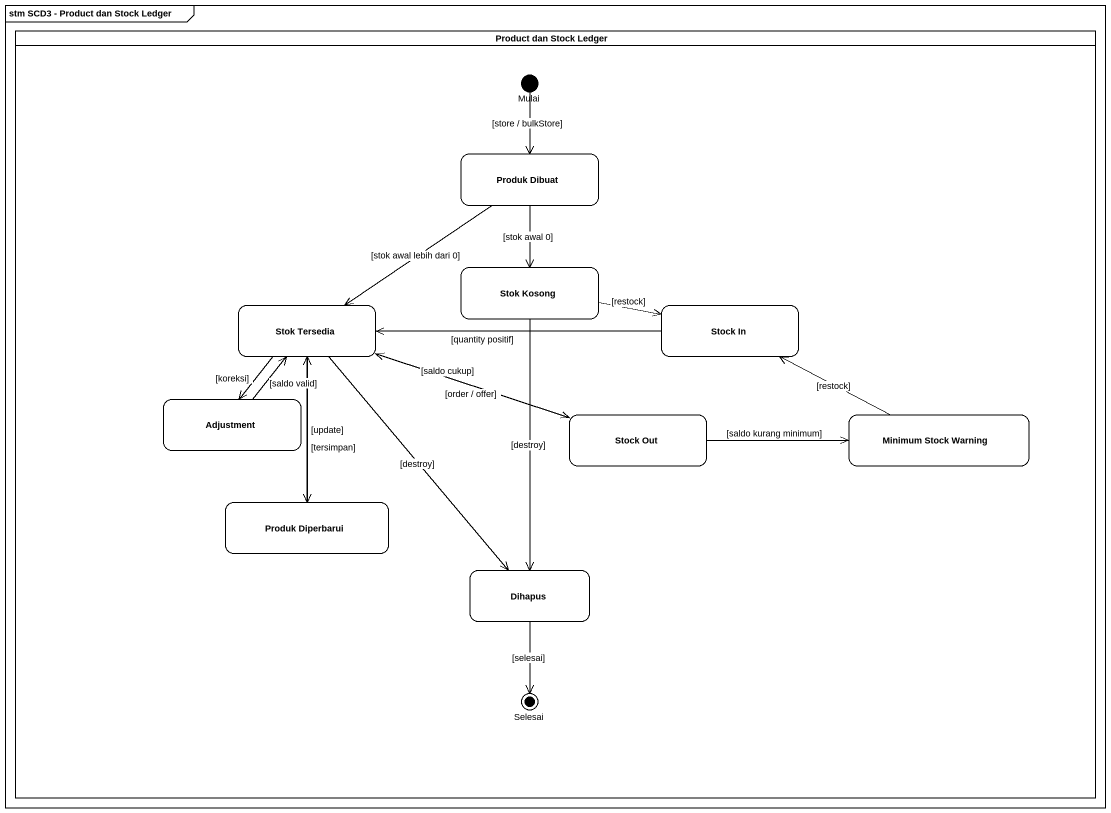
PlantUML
@startuml
mainframe stm SCD3 - Product dan Stock Ledger
hide empty description
state "Product dan Stock Ledger" as Product_dan_Stock_Ledger <<partition>> {
  state Mulai <<start>>
  state "Produk Dibuat" as Produk_Dibuat
  state "Stok Kosong" as Stok_Kosong
  state "Stok Tersedia" as Stok_Tersedia
  state "Stock In" as Stock_In
  state Adjustment
  state "Stock Out" as Stock_Out
  state "Minimum Stock Warning" as Minimum_Stock_Warning
  state "Produk Diperbarui" as Produk_Diperbarui
  state Dihapus
  state Selesai <<end>>
}
Mulai --> Produk_Dibuat : [store / bulkStore]
Produk_Dibuat --> Stok_Kosong : [stok awal 0]
Produk_Dibuat --> Stok_Tersedia : [stok awal lebih dari 0]
Stok_Kosong -right-> Stock_In : [restock]
Stok_Kosong --> Dihapus : [destroy]
Stok_Tersedia --> Adjustment : [koreksi]
Stok_Tersedia -right-> Stock_Out : [order / offer]
Stok_Tersedia --> Produk_Diperbarui : [update]
Stok_Tersedia --> Dihapus : [destroy]
Stock_In -left-> Stok_Tersedia : [quantity positif]
Adjustment -up-> Stok_Tersedia : [saldo valid]
Stock_Out -left-> Stok_Tersedia : [saldo cukup]
Stock_Out -right-> Minimum_Stock_Warning : [saldo kurang minimum]
Minimum_Stock_Warning -left-> Stock_In : [restock]
Produk_Diperbarui -up-> Stok_Tersedia : [tersimpan]
Dihapus --> Selesai : [selesai]
@enduml
